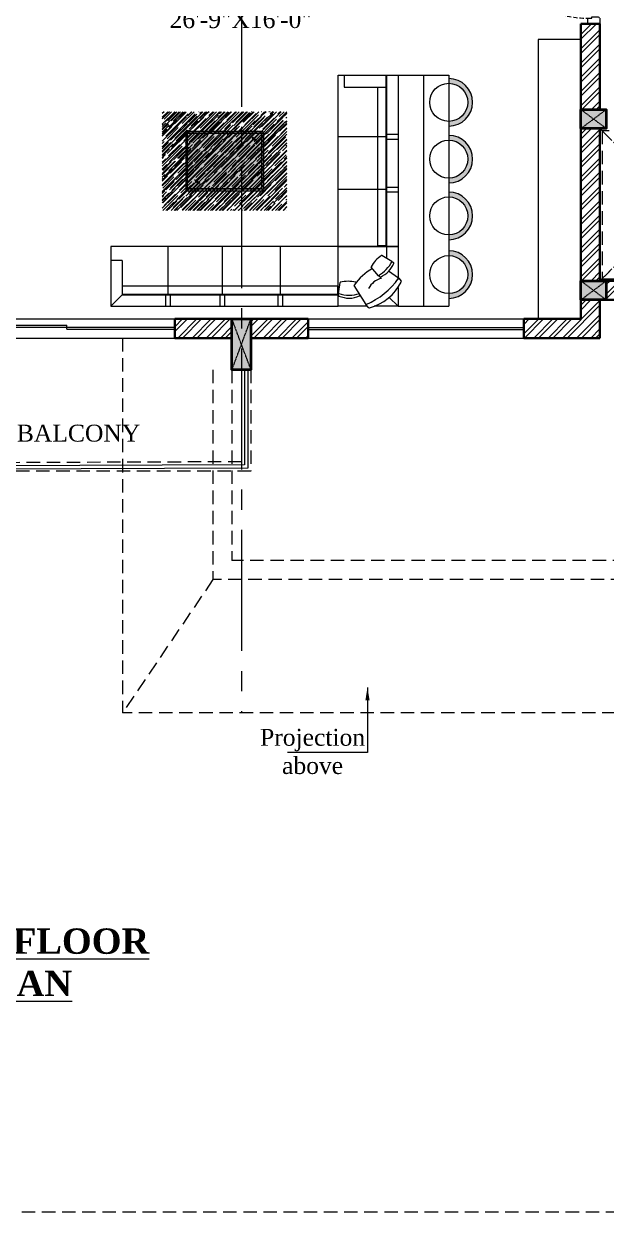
# Model space of a CAD drawing. Header units: inches. Extents: x -61 to 4103, y -308 to 989.
# Drawn here: x 1875 to 2150, y -308 to 254 of the extents above; entities that cross this region are included whole.
import ezdxf

# ---------------------------------------------------------------- set-up
doc = ezdxf.new("R2010")
doc.units = ezdxf.units.IN
for name, pattern in [('$0$$0$$0$HIDDEN', [9.525, 6.35, -3.175]), ('$2$$0$HIDDEN', [0.375, 0.25, -0.125]), ('AR-01-R0-COLUMN LAYOUT$0$# 255 COLUMN LAYOUT PLAN$0$CENTER2', [28.575, 19.05, -3.175, 3.175, -3.175]), ('AR-01-R0-COLUMN LAYOUT$0$$0$HIDDEN', [0.375, 0.25, -0.125]), ('AR-01-R0-COLUMN LAYOUT$0$$2$$0$HIDDEN', [0.375, 0.25, -0.125]), ('AR-01-R0-COLUMN LAYOUT$0$HIDDEN', [9.525, 6.35, -3.175])]:
    doc.linetypes.add(name, pattern=pattern)
doc.layers.get('0').update_dxf_attribs({"lineweight": 0})
for name, color, linetype, lineweight in [('A-DOOR', 34, 'Continuous', 13), ('A-HATCH', 8, 'Continuous', 0), ('A-HIDDEN', 8, '$2$$0$HIDDEN', 9), ('A-RAILING', 120, 'Continuous', 13), ('A-TEXT', 2, 'Continuous', 13), ('A-WALL', 1, 'Continuous', 35), ('A-WINDOW', 4, 'Continuous', 9), ('AR-01-R0-COLUMN LAYOUT$0$A-HIDDEN', 8, 'AR-01-R0-COLUMN LAYOUT$0$$2$$0$HIDDEN', 9), ('AR-01-R0-COLUMN LAYOUT$0$S-BEAM PLINTH', 3, 'AR-01-R0-COLUMN LAYOUT$0$HIDDEN', 9), ('AR-01-R0-COLUMN LAYOUT$0$S-COLUMN FIRST FLOOR', 6, 'Continuous', 40), ('AR-01-R0-COLUMN LAYOUT$0$S-COLUMN GROUND FLOOR', 6, 'Continuous', 40), ('AR-01-R0-COLUMN LAYOUT$0$S-COLUMN HATCH FIRST FLOOR', 8, 'Continuous', 9), ('AR-01-R0-COLUMN LAYOUT$0$S-COLUMN HATCH GROUND FLOOR', 8, 'Continuous', 9), ('AR-01-R0-COLUMN LAYOUT$0$S-COLUMN HATCH SECOND FLOOR', 8, 'Continuous', 9), ('AR-01-R0-COLUMN LAYOUT$0$S-COLUMN SECOND FLOOR', 6, 'Continuous', 40), ('AR-01-R0-COLUMN LAYOUT$0$S-COLUMN TERRACE FLOOR HIDDEN', 8, 'AR-01-R0-COLUMN LAYOUT$0$$0$HIDDEN', 9), ('AR-01-R0-COLUMN LAYOUT$0$S-GRID', 8, 'AR-01-R0-COLUMN LAYOUT$0$# 255 COLUMN LAYOUT PLAN$0$CENTER2', 9)]:
    doc.layers.add(name, color=color, linetype=linetype, lineweight=lineweight)
doc.layers.add('A-FURNITURE', color=7, linetype='Continuous', lineweight=13, true_color=0xab6a54)
doc.styles.add('$1$$0$STYLE1', font='romantic.ttf', dxfattribs={"height": 6})
doc.styles.get("Standard").update_dxf_attribs({"font": 'arial.ttf', "height": 9})
doc.dimstyles.get("Standard").update_dxf_attribs({"dimtxt": 18, "dimasz": 6, "dimexe": 0, "dimexo": 6, "dimgap": 0.09, "dimtad": 0, "dimtih": 1, "dimtoh": 1, "dimdec": 1, "dimzin": 0, "dimdsep": 46, "dimlunit": 4, "dimtxsty": 'Standard', "dimblk": 'OBLIQUE', "dimcen": 0.09, "dimclrd": 256, "dimclre": 256, "dimclrt": 256, "dimadec": 0, "dimazin": 0, "dimtfac": 1, "dimtdec": 1, "dimtofl": 0, "dimtmove": 1, "dimatfit": 3, "dimfxl": 1, "dimtolj": 1, "dimtzin": 0, "dimlwd": -1, "dimlwe": -1, "dimarcsym": 0})
pattern_1 = [(45, (1377.729, -0.0001), (-3.367596, 3.367596), []), (45, (1379.974, -0.0001), (-3.367596, 3.367596), [])]

# ---------------------------------------------------------------- blocks, each defined once
blk = doc.blocks.new('$1$$0$handle_')
for p, q in [((-0.75, 0), (0.75, 0)), ((-3.84, -0.87), (-3.85, -0.92)), ((-0.75, -0.13), (-0.75, 0)), ((-0.75, -0.13), (0.75, -0.13)), ((-0.31, -0.13), (-0.31, -0.13)), ((0.3, -0.96), (-0.3, -0.96)), ((-0.29, -0.15), (0.29, -0.15)), ((-0.25, -0.9), (-0.25, -0.15)), ((-0.25, -0.9), (0.25, -0.9)), ((0.25, -0.9), (0.25, -0.15)), ((0.3, -0.96), (0.34, -0.95)), ((0.31, -0.13), (0.31, -0.13)), ((0.65, -1.05), (0.65, -1.23)), ((0.75, -0.13), (0.75, 0))]:
    blk.add_line(p, q)
for centre, radius, start, end in [((-3.78, -0.93), 0.0769, 167.6781, 262.0686), ((-3.77, -0.88), 0.0769, 88.2493, 167.6781), ((-0.3, -1.42), 0.464, 90.2821, 130.7273), ((-0.29, -0.13), 0.0185, 180, 270), ((-0.25, -0.96), 0.0532, 90, 180), ((0.25, -0.96), 0.0532, 0, 90), ((0.29, -0.13), 0.0185, 270, 360), ((0.42, -1.42), 0.478, 67.3956, 98.7522), ((0.57, -1.23), 0.0769, 278.1759, 360), ((0.57, -1.05), 0.0769, 360, 67.3956)]:
    blk.add_arc(centre, radius, start, end)
for points, knots in [([(0.58, -1.31), (0.24, -1.36), (-0.53, -1.5), (-2.81, -1.58), (-3.62, -1.04), (-3.78, -1.01), (-3.79, -1.01)], [0.064651, 0.064651, 0.064651, 0.064651, 0.450521, 1.832326, 2.246212, 2.27179, 2.27179, 2.27179, 2.27179]), ([(-0.6, -1.07), (-0.61, -1.07), (-0.62, -1.07), (-0.77, -1.09), (-0.93, -1.1), (-2.42, -1.12), (-2.75, -1.11), (-3.06, -1.04), (-3.11, -1.02), (-3.21, -0.99), (-3.25, -0.97), (-3.37, -0.91), (-3.43, -0.88), (-3.56, -0.84), (-3.61, -0.82), (-3.7, -0.81), (-3.73, -0.81), (-3.77, -0.81)], [0.667145, 0.667145, 0.667145, 0.667145, 0.681098, 0.681098, 1.004571, 1.004571, 1.651515, 1.651515, 1.812419, 1.812419, 1.988171, 1.988171, 2.163922, 2.163922, 2.251194, 2.251194, 2.323653, 2.323653, 2.323653, 2.323653])]:
    blk.add_open_spline(points, degree=3, knots=knots)
blk = doc.blocks.new("$1$$0$d3'")
at = {"layer": 'A-DOOR'}
for p, q in [((-3.36, 4.49), (-3.36, 37.09)), ((-2.11, 37.09), (-3.36, 37.09)), ((-2.58, 37.09), (-2.58, 37.43)), ((-2.11, 4.49), (-2.11, 37.09)), ((-36, 0), (-36, 4.4)), ((-34.03, 4.4), (-36, 4.4)), ((-34.03, 4.4), (-34.03, 2.9)), ((-3.36, 4.49), (-2.11, 4.49)), ((-2.03, 4.4), (-2.03, 2.9)), ((-2, 4.4), (0, 4.4)), ((-0.75, 4.4), (-0.75, 4.4)), ((-0.75, 4.4), (-0.75, 4.4)), ((0, 0), (0, 4.4)), ((-34.03, 0), (-36, 0)), ((-34.03, 2.9), (-33.53, 2.9)), ((-34.03, 0.14), (-34.03, 0)), ((-33.53, 0.5), (-33.67, 0.5)), ((-33.53, 2.9), (-33.53, 0.5)), ((-2.03, 2.9), (-2.53, 2.9)), ((-2.53, 2.9), (-2.53, 0.5)), ((-2.53, 0.5), (-2.4, 0.5)), ((-2.03, 0.14), (-2.03, 0)), ((-2.03, 0), (0, 0))]:
    blk.add_line(p, q, dxfattribs=at)
at = {"layer": 'A-DOOR', "lineweight": -3}
for p, q in [((-35.5, 4.4), (-35.5, 4.4)), ((-2.08, 4.49), (-2.95, 4.49)), ((-2.95, 4.47), (-2.95, 4.49)), ((-2.08, 4.47), (-2.95, 4.47)), ((-2.02, 4.41), (-2.02, 3.54)), ((-2, 4.41), (-2, 3.54)), ((-2.02, 3.54), (-2, 3.54))]:
    blk.add_line(p, q, dxfattribs=at)
blk.add_circle((-2.02, 4.47), 0.0663, dxfattribs=at)
at = {"layer": 'A-DOOR', "linetype": '$2$$0$HIDDEN', "ltscale": 6}
blk.add_arc((-1.47, 4.55), 32.56, 92.2361, 180.2684, dxfattribs=at)
at = {"layer": 'A-DOOR'}
for centre, radius, start, end in [((-2.58, 37.09), 0.337, 90, 180), ((-34.03, 0.5), 0.362, 270, 0), ((-2.03, 0.5), 0.362, 180, 270)]:
    blk.add_arc(centre, radius, start, end, dxfattribs=at)
at = {"layer": 'A-DOOR', "extrusion": (0, 0, -1), "zscale": -1, "rotation": 90}
blk.add_blockref('$1$$0$handle_', (3.36, 35.59), dxfattribs=at)
at = {"layer": 'A-DOOR', "rotation": 90}
blk.add_blockref('$1$$0$handle_', (-2.11, 35.59), dxfattribs=at)
blk = doc.blocks.new('_Oblique')
at = {"color": 0, "linetype": 'ByBlock', "lineweight": -2}
blk.add_line((-0.5, -0.5), (0.5, 0.5), dxfattribs=at)
blk = doc.blocks.new('$1$$0$$0$$0$A$C7A830EA2')
at = {"ltscale": 0.5}
h = blk.add_hatch(color=256, dxfattribs=at)
h.dxf.hatch_style = 1
h.paths.add_polyline_path([(57.96, 12.38), (57.96, 45.12), (14.6, 45.12), (14.6, 12.38)])
at = {"layer": 'A-FURNITURE', "ltscale": 0.5, "true_color": 0x8c8c8c}
h = blk.add_hatch(dxfattribs=at)
h.set_pattern_fill('AR-RROOF', color=252, scale=0.090837, angle=135)
h.set_pattern_definition([(135, (234833.1674, 727956.661), (-5.220747208, 1.957780203), [34.60899144, -4.61453219, 11.53633048, -2.307266096]), (135, (234830.1818, 727958.0152), (-0.538389556, -3.801356561), [6.92179829, -0.76139781, 13.843596576, -1.73044957]), (135, (234830.9649, 727956.09), (-9.5768081593, 7.390620266), [18.458128767, -3.230172534, 9.229064384, -2.307266096])])
h.paths.add_polyline_path([(0, 0), (0, 57.5), (72.56, 57.5), (72.56, 0)])
at = {"color": 150, "ltscale": 1.5}
for p, q in [((18.77, 39.51), (21.62, 41.87)), ((19.1, 40.18), (20.9, 41.67)), ((19.49, 39.72), (21.29, 41.2)), ((52.13, 14.72), (54.98, 17.08)), ((52.46, 15.39), (54.26, 16.88)), ((52.85, 14.93), (54.64, 16.41))]:
    blk.add_line(p, q, dxfattribs=at)
at = {"layer": 'A-FURNITURE'}
for p, q in [((13.65, 12.38), (13.65, 45.12)), ((14.6, 46.06), (57.96, 46.06)), ((58.91, 12.38), (58.91, 45.12)), ((14.6, 11.44), (57.96, 11.44))]:
    blk.add_line(p, q, dxfattribs=at)
at = {"layer": 'A-FURNITURE', "ltscale": 1.5}
for points in [[(57.96, 12.38), (57.96, 45.12), (14.6, 45.12), (14.6, 12.38)], [(57.81, 12.53), (57.81, 44.97), (14.75, 44.97), (14.75, 12.53)]]:
    blk.add_lwpolyline(points, close=True, dxfattribs=at)
at = {"layer": 'A-FURNITURE', "extrusion": (0, 0, -1)}
for centre, major_axis, start_param, end_param in [((14.6, 45.12), (0.667, 0.667), 3.926991, 5.497787), ((57.96, 45.12), (-0.667, 0.667), 0.785398, 2.356194), ((14.6, 12.38), (-0.667, 0.667), 3.926991, 5.497787), ((57.96, 12.38), (0.667, 0.667), 0.785398, 2.356194)]:
    blk.add_ellipse(centre, major_axis=major_axis, ratio=1, start_param=start_param, end_param=end_param, dxfattribs=at)
blk = doc.blocks.new('$1$$0$$0$SOFA')
for p, q in [((38.9, 723.6), (0, 762.5)), ((129.9, 767.6), (139.7, 756.2)), ((139.9, 755.3), (191.6, 671.8)), ((506.1, 712.5), (506.1, 762.5)), ((526.9, 712.5), (526.9, 762.5)), ((760, 712.5), (760, 762.5)), ((780.9, 712.5), (780.9, 762.5)), ((998.1, 712.5), (998.1, 762.5)), ((1018.9, 712.5), (1018.9, 762.5)), ((1208.5, 712.5), (1258.5, 762.5)), ((167.7, 715), (167.8, 709)), ((260.3, 707.4), (254, 658.7)), ((260.3, 715.3), (260.5, 707.8)), ((263.9, 711.2), (1207, 711.2)), ((263.9, 711.2), (263.9, 673.7)), ((1208.5, 712.5), (312.5, 712.5)), ((516.5, 500), (516.5, 712.5)), ((770.5, 500), (770.5, 712.5)), ((1008.5, 500), (1008.5, 712.5)), ((1207, 711.2), (1207, 673.7)), ((1208.5, 562.5), (1208.5, 712.5)), ((-13.5, 650.5), (-5.8, 641.4)), ((-2.4, 639.7), (41.1, 609.3)), ((80.2, 633.9), (85.8, 628.9)), ((85.9, 628.5), (117.2, 590.6)), ((263.9, 673.7), (1207, 673.7)), ((26.3, 566.5), (19.1, 570.5)), ((26.4, 566.6), (70.3, 540.6)), ((50, 500), (50, 552.6)), ((1208.5, 562.5), (1258.5, 562.5)), ((0, -250), (0, 500)), ((0, 500), (262.5, 500)), ((50, -250), (50.1, 498.3)), ((51.3, 497.2), (51.3, -198.5)), ((51.3, 497.2), (88.8, 497.2)), ((88.8, 497.2), (88.8, -196.1)), ((50, 261.1), (0, 261.1)), ((50, 240.3), (0, 240.3)), ((262.5, 250), (50, 250)), ((50, 30), (0, 30)), ((50, 9.1), (0, 9.1)), ((262.5, 18.8), (50, 18.8)), ((51.3, -196.1), (88.8, -196.1)), ((236.1, -197.5), (51.3, -197.5)), ((51.3, -197.5), (51.3, -250)), ((236.1, -250), (236.1, -197.5)), ((51.3, -250), (0, -250)), ((236.1, -250), (51.3, -250))]:
    blk.add_line(p, q)
for points in [[(0, 762.5), (104.3, 762.5)], [(134.3, 762.5), (262.5, 762.5), (262.5, 500), (0, 500), (0, 644.7)], [(0, 680.1), (0, 762.5)], [(262.5, 500), (1258.5, 500), (1258.5, 762.5), (262.5, 762.5), (262.5, 500)], [(262.5, 500), (262.5, -250), (236.1, -250)]]:
    blk.add_lwpolyline(points)
blk.add_lwpolyline([(262.5, 712.5), (1008.5, 712.5), (1008.5, 712.5), (262.5, 712.5)], close=True)
for centre, radius, start, end in [((183.2, 555.5), 221.6, 105.3063, 152.9823), ((267.1, 452), 328.4, 112.9064, 145.1451), ((126, 764.2), 5.1, 40.6971, 105.3063), ((138.9, 755.5), 1.06, 292.7727, 40.6971), ((53.6, 722.8), 84.6, 283.1043, 332.8166), ((170.2, 715), 2.55, 113.9539, 181.6686), ((214.2, 549.5), 164.2, 73.878, 106.1166), ((214.2, 616.1), 110.8, 66.2778, 113.9539), ((257.7, 715.2), 2.55, 1.6686, 66.2778), ((259.9, 707.8), 0.531, 253.7443, 1.6686), ((-9.6, 653.8), 5.1, 152.9823, 220.6971), ((-2, 644.7), 5, 220.6971, 264.9165), ((120.9, 532.4), 110.8, 113.0618, 158.1608), ((165.6, 491.6), 158.1, 120.3492, 151.7618), ((78.5, 632), 2.55, 48.4526, 113.0618), ((85.4, 628.5), 0.531, 300.5282, 48.4526), ((-24.5, 825.5), 266.7, 300.864, 324.0796), ((185.5, 658.5), 1.25, 197.7512, 255.5578), ((218.5, 786.4), 133.4, 255.5578, 285.0511), ((189.5, 670.5), 2.5, 324.0796, 31.7607), ((252.8, 658.8), 1.25, 285.0511, 352.7322), ((20.4, 572.7), 2.5, 158.1608, 240.2996), ((-0.2, 652.2), 133.4, 303.2618, 331.8351), ((116.2, 589.8), 1.25, 331.8351, 39.5162), ((71.6, 542.8), 2.5, 239.4199, 303.2618)]:
    blk.add_arc(centre, radius, start, end)
blk = doc.blocks.new('$0$$0$$0$$0$A$C59987D46')
blk.add_hatch(color=256).paths.add_polyline_path([(0, 12), (3, 12, -1), (27, 12), (30, 12, 1)])
at = {"linetype": 'ByBlock', "lineweight": -2}
for p, q in [((0, 12), (3, 12)), ((27, 12), (30, 12))]:
    blk.add_line(p, q, dxfattribs=at)
blk.add_circle((15, 12), 12, dxfattribs=at)
blk.add_arc((15, 12), 15, 0, 180, dxfattribs=at)

msp = doc.modelspace()

# ---------------------------------------------------------------- hatches: boundary and pattern name
at = {"layer": 'A-HATCH'}
h = msp.add_hatch(dxfattribs=at)
h.set_pattern_fill('ANSI32', color=256, scale=0.5)
h.set_pattern_definition(pattern_1)
h.paths.add_polyline_path([(2147.23, 253.73), (2138.23, 253.73), (2138.23, 213.19), (2147.23, 213.19)])
h = msp.add_hatch(dxfattribs=at)
h.set_pattern_fill('ANSI32', color=256, scale=0.5)
h.set_pattern_definition(pattern_1)
h.paths.add_polyline_path([(2147.23, 204.19), (2138.23, 204.19), (2138.23, 132.19), (2147.23, 132.19)])
h = msp.add_hatch(dxfattribs=at)
h.set_pattern_fill('ANSI32', color=256, scale=0.5)
h.set_pattern_definition(pattern_1)
h.paths.add_polyline_path([(2216.23, 132.19), (2150.23, 132.19), (2150.23, 123.19), (2216.23, 123.19)])
h = msp.add_hatch(dxfattribs=at)
h.set_pattern_fill('ANSI32', color=256, scale=0.5)
h.set_pattern_definition(pattern_1)
h.paths.add_polyline_path([(2147.23, 123.19), (2138.23, 123.19), (2138.23, 114.19), (2111.23, 114.19), (2111.23, 105.19), (2147.23, 105.19)])
h = msp.add_hatch(dxfattribs=at)
h.set_pattern_fill('ANSI32', color=256, scale=0.5)
h.set_pattern_definition(pattern_1)
h.paths.add_polyline_path([(1973.23, 114.19), (1946.23, 114.19), (1946.23, 105.19), (1973.23, 105.19)])
h = msp.add_hatch(dxfattribs=at)
h.set_pattern_fill('ANSI32', color=256, scale=0.5)
h.set_pattern_definition(pattern_1)
h.paths.add_polyline_path([(2009.23, 114.19), (1982.23, 114.19), (1982.23, 105.19), (2009.23, 105.19)])
at = {"layer": 'AR-01-R0-COLUMN LAYOUT$0$S-COLUMN HATCH FIRST FLOOR', "linetype": 'ByBlock'}
h = msp.add_hatch(color=256, dxfattribs=at)
h.dxf.hatch_style = 1
h.paths.add_polyline_path([(2138.23, 213.19), (2150.23, 213.19), (2150.23, 204.19), (2138.23, 204.19)])
h = msp.add_hatch(color=256, dxfattribs=at)
h.dxf.hatch_style = 1
h.paths.add_polyline_path([(2138.23, 132.19), (2150.23, 132.19), (2150.23, 123.19), (2138.23, 123.19)])
h = msp.add_hatch(color=256, dxfattribs=at)
h.dxf.hatch_style = 1
h.paths.add_polyline_path([(1973.23, 114.19), (1982.23, 114.19), (1982.23, 90.19), (1973.23, 90.19)])
at = {"layer": 'AR-01-R0-COLUMN LAYOUT$0$S-COLUMN HATCH GROUND FLOOR', "linetype": 'ByBlock'}
for points in [[(2138.23, 213.19), (2150.23, 213.19), (2150.23, 204.19), (2138.23, 204.19)], [(2138.23, 132.19), (2150.23, 132.19), (2150.23, 123.19), (2138.23, 123.19)], [(1973.23, 114.19), (1982.23, 114.19), (1982.23, 90.19), (1973.23, 90.19)]]:
    msp.add_hatch(color=256, dxfattribs=at).paths.add_polyline_path(points)
at = {"layer": 'AR-01-R0-COLUMN LAYOUT$0$S-COLUMN HATCH SECOND FLOOR', "linetype": 'ByBlock'}
h = msp.add_hatch(color=256, dxfattribs=at)
h.dxf.hatch_style = 1
h.paths.add_polyline_path([(1808.23, 315.23), (1832.23, 315.23), (1832.23, 306.23), (1808.23, 306.23)])
h.paths.add_polyline_path([(1805.23, 213.19), (1817.23, 213.19), (1817.23, 204.19), (1805.23, 204.19)])
h.paths.add_polyline_path([(1727.23, 213.19), (1739.23, 213.19), (1739.23, 204.19), (1727.23, 204.19)])
h.paths.add_polyline_path([(2138.23, 213.19), (2150.23, 213.19), (2150.23, 204.19), (2138.23, 204.19)])
h.paths.add_polyline_path([(2216.23, 213.19), (2228.23, 213.19), (2228.23, 204.19), (2216.23, 204.19)])
h.paths.add_polyline_path([(2216.23, 132.19), (2228.23, 132.19), (2228.23, 123.19), (2216.23, 123.19)])
h.paths.add_polyline_path([(2138.23, 132.19), (2150.23, 132.19), (2150.23, 123.19), (2138.23, 123.19)])
h.paths.add_polyline_path([(1973.23, 114.19), (1982.23, 114.19), (1982.23, 90.19), (1973.23, 90.19)])
h.paths.add_polyline_path([(1805.23, 132.19), (1817.23, 132.19), (1817.23, 123.19), (1805.23, 123.19)])
h.paths.add_polyline_path([(1727.23, 132.19), (1739.23, 132.19), (1739.23, 123.19), (1727.23, 123.19)])

# ---------------------------------------------------------------- linework, layer by layer
at = {"layer": 'A-FURNITURE'}
for p, q in [((2117.98, 246.22), (2117.98, 114.19)), ((2138.23, 246.22), (2117.98, 246.22)), ((2051.77, 229.42), (2075.77, 229.42)), ((2063.77, 229.42), (2063.77, 120.19)), ((2075.77, 229.42), (2075.77, 120.19)), ((2051.77, 120.19), (2075.77, 120.19))]:
    msp.add_line(p, q, dxfattribs=at)
at = {"layer": 'A-HATCH', "linetype": '$0$$0$$0$HIDDEN'}
for p, q in [((1921.48, 105.19), (1921.48, -72)), ((1964.23, 90.19), (1964.23, -9)), ((1973.23, 90.19), (1973.23, 0)), ((1977.73, 90.19), (1977.73, 48.09)), ((1982.23, 90.19), (1982.23, 42.19)), ((1977.73, 46.69), (1587.73, 45.19)), ((1982.23, 42.19), (1587.73, 42.19)), ((2369.23, 0), (1973.23, 0)), ((1964.23, -9), (1921.48, -72)), ((2520.73, -9), (1964.23, -9)), ((2564.23, -72), (1921.48, -72))]:
    msp.add_line(p, q, dxfattribs=at)
at = {"layer": 'A-HIDDEN', "linetype": '$0$$0$$0$HIDDEN'}
for p, q in [((2219.23, 132.19), (2147.23, 204.19)), ((2219.23, 204.19), (2147.23, 132.19))]:
    msp.add_line(p, q, dxfattribs=at)
msp.add_lwpolyline([(2218.23, 203.19), (2148.23, 203.19), (2148.23, 133.19), (2218.23, 133.19)], close=True, dxfattribs=at)
at = {"layer": 'A-RAILING'}
for p, q in [((1979.23, 90.19), (1979.23, 45.19)), ((1980.73, 90.19), (1980.73, 43.69)), ((1979.23, 45.19), (1587.73, 43.69)), ((1980.73, 43.69), (1587.73, 42.19))]:
    msp.add_line(p, q, dxfattribs=at)
at = {"layer": 'A-WALL'}
for p, q in [((2138.23, 213.19), (2138.23, 253.73)), ((2138.23, 253.73), (2147.23, 253.73)), ((2147.23, 213.19), (2147.23, 253.73)), ((2138.23, 132.19), (2138.23, 204.19)), ((2147.23, 132.19), (2147.23, 204.19)), ((2216.23, 132.19), (2150.23, 132.19)), ((2138.23, 123.19), (2138.23, 114.19)), ((2147.23, 123.19), (2147.23, 105.19)), ((2216.23, 123.19), (2150.23, 123.19)), ((1973.23, 114.19), (1946.23, 114.19)), ((1946.23, 114.19), (1946.23, 105.19)), ((1982.23, 114.19), (2009.23, 114.19)), ((2009.23, 114.19), (2009.23, 105.19)), ((2111.23, 114.19), (2138.23, 114.19)), ((2111.23, 114.19), (2111.23, 105.19)), ((1973.23, 105.19), (1946.23, 105.19)), ((1982.23, 105.19), (2009.23, 105.19)), ((2111.23, 105.19), (2147.23, 105.19))]:
    msp.add_line(p, q, dxfattribs=at)
at = {"layer": 'A-WINDOW'}
for p, q in [((1844.23, 114.19), (1946.23, 114.19)), ((2009.23, 114.19), (2111.23, 114.19)), ((1844.23, 111.32), (1895.23, 111.32)), ((1844.23, 110.32), (1895.23, 110.32)), ((1895.23, 109.32), (1895.23, 111.32)), ((1895.23, 110.32), (1946.23, 110.32)), ((1895.23, 109.32), (1946.23, 109.32)), ((1946.23, 109.32), (1946.23, 110.32)), ((2009.23, 110.19), (2111.23, 110.19)), ((2009.23, 109.19), (2111.23, 109.19)), ((1844.23, 105.19), (1946.23, 105.19)), ((2009.23, 105.19), (2111.23, 105.19))]:
    msp.add_line(p, q, dxfattribs=at)
at = {"layer": 'AR-01-R0-COLUMN LAYOUT$0$A-HIDDEN', "ltscale": 8}
for p, q in [((2147.23, 132.19), (2219.23, 204.19)), ((2147.23, 204.19), (2219.23, 132.19))]:
    msp.add_line(p, q, dxfattribs=at)
at = {"layer": 'AR-01-R0-COLUMN LAYOUT$0$S-BEAM PLINTH'}
msp.add_lwpolyline([(1324.93, 989.07), (2651.74, 989.07), (2651.74, -308.04), (1324.93, -308.04)], close=True, dxfattribs=at)
at = {"layer": 'AR-01-R0-COLUMN LAYOUT$0$S-COLUMN FIRST FLOOR', "linetype": 'ByBlock'}
for points in [[(2138.23, 213.19), (2150.23, 213.19), (2150.23, 204.19), (2138.23, 204.19)], [(2138.23, 132.19), (2150.23, 132.19), (2150.23, 123.19), (2138.23, 123.19)], [(1973.23, 114.19), (1982.23, 114.19), (1982.23, 90.19), (1973.23, 90.19)]]:
    msp.add_lwpolyline(points, close=True, dxfattribs=at)
at = {"layer": 'AR-01-R0-COLUMN LAYOUT$0$S-COLUMN GROUND FLOOR', "linetype": 'ByBlock'}
for points in [[(2138.23, 213.19), (2150.23, 213.19), (2150.23, 204.19), (2138.23, 204.19)], [(2138.23, 132.19), (2150.23, 132.19), (2150.23, 123.19), (2138.23, 123.19)], [(1973.23, 114.19), (1982.23, 114.19), (1982.23, 90.19), (1973.23, 90.19)]]:
    msp.add_lwpolyline(points, close=True, dxfattribs=at)
at = {"layer": 'AR-01-R0-COLUMN LAYOUT$0$S-COLUMN SECOND FLOOR', "linetype": 'ByBlock'}
for points in [[(2138.23, 213.19), (2150.23, 213.19), (2150.23, 204.19), (2138.23, 204.19)], [(2138.23, 132.19), (2150.23, 132.19), (2150.23, 123.19), (2138.23, 123.19)], [(1973.23, 114.19), (1982.23, 114.19), (1982.23, 90.19), (1973.23, 90.19)]]:
    msp.add_lwpolyline(points, close=True, dxfattribs=at)
at = {"layer": 'AR-01-R0-COLUMN LAYOUT$0$S-COLUMN TERRACE FLOOR HIDDEN'}
for p, q in [((2138.23, 204.19), (2150.23, 213.19)), ((2150.23, 204.19), (2138.23, 213.19)), ((2138.23, 123.19), (2150.23, 132.19)), ((2150.23, 123.19), (2138.23, 132.19)), ((1973.23, 90.19), (1982.23, 114.19)), ((1982.23, 90.19), (1973.23, 114.19))]:
    msp.add_line(p, q, dxfattribs=at)
at = {"layer": 'AR-01-R0-COLUMN LAYOUT$0$S-COLUMN TERRACE FLOOR HIDDEN', "ltscale": 25}
for points in [[(2138.23, 213.19), (2150.23, 213.19), (2150.23, 204.19), (2138.23, 204.19)], [(2138.23, 132.19), (2150.23, 132.19), (2150.23, 123.19), (2138.23, 123.19)], [(1973.23, 114.19), (1982.23, 114.19), (1982.23, 90.19), (1973.23, 90.19)]]:
    msp.add_lwpolyline(points, close=True, dxfattribs=at)
at = {"layer": 'AR-01-R0-COLUMN LAYOUT$0$S-GRID', "ltscale": 3}
msp.add_line((1977.73, 957.43), (1977.73, -72), dxfattribs=at)

# ---------------------------------------------------------------- block references
at = {"layer": 'A-DOOR', "xscale": 1.333333333333485, "yscale": 1.333333333333485, "zscale": 1.333333333333485, "rotation": 90}
msp.add_blockref("$1$$0$d3'", (2147.23, 301.73), dxfattribs=at)
at = {"layer": 'A-FURNITURE'}
for name, p, xscale, yscale, zscale, rotation in [('$1$$0$$0$SOFA', (2051.77, 202.45), 0.1078797110676533, 0.1078797110676533, 0.1078797110676533, 180), ('$0$$0$$0$$0$A$C59987D46', (2066.77, 227.84), 0.75, 0.75, 0.75, 270), ('$1$$0$$0$$0$A$C7A830EA2', (1940.28, 212.17), -0.8116558358015027, 0.8116558358051407, 0.8116558358051407, 180), ('$0$$0$$0$$0$A$C59987D46', (2066.77, 200.99), 0.75, 0.75, 0.75, 270), ('$0$$0$$0$$0$A$C59987D46', (2066.77, 174.15), 0.75, 0.75, 0.75, 270), ('$0$$0$$0$$0$A$C59987D46', (2066.77, 146.43), 0.75, 0.75, 0.75, 270)]:
    msp.add_blockref(name, p, dxfattribs=dict(at, xscale=xscale, yscale=yscale, zscale=zscale, rotation=rotation))

# ---------------------------------------------------------------- texts
at = {"layer": 'A-TEXT', "attachment_point": 5, "style": '$1$$0$STYLE1'}
for s, insert, char_height, width in [('\\A1;ENTERTAINMENT ROOM\\P26\'-9"X16\'-0"', (1977.37, 262.32), 8, 192.2188), ('\\A1;5\'-3"WIDE BALCONY', (1871.82, 60.13), 8, 129.4496), ('\\A1;Projection\\Pabove', (2011.37, -90.28), 8, 129.4496), ('\\A1;{\\fRomantic|b1|i0|c2|p2;\\LFIRST FLOOR PLAN}', (1872.94, -189.89), 12, 129.4496)]:
    msp.add_mtext(s, dxfattribs=dict(at, insert=insert, char_height=char_height, width=width))

# ---------------------------------------------------------------- leaders
at = {"layer": 'A-TEXT'}
msp.add_leader([(2037.33, -60), (2037.33, -90.73), (1999.47, -90.73)], dimstyle='Standard', override={"dimtxt": 9, "dimgap": 0.09, "dimtad": 0, "dimtih": 0, "dimtoh": 0, "dimfxl": 2, "dimfxlon": 1}, dxfattribs=at)

doc.saveas('drawing.dxf')
